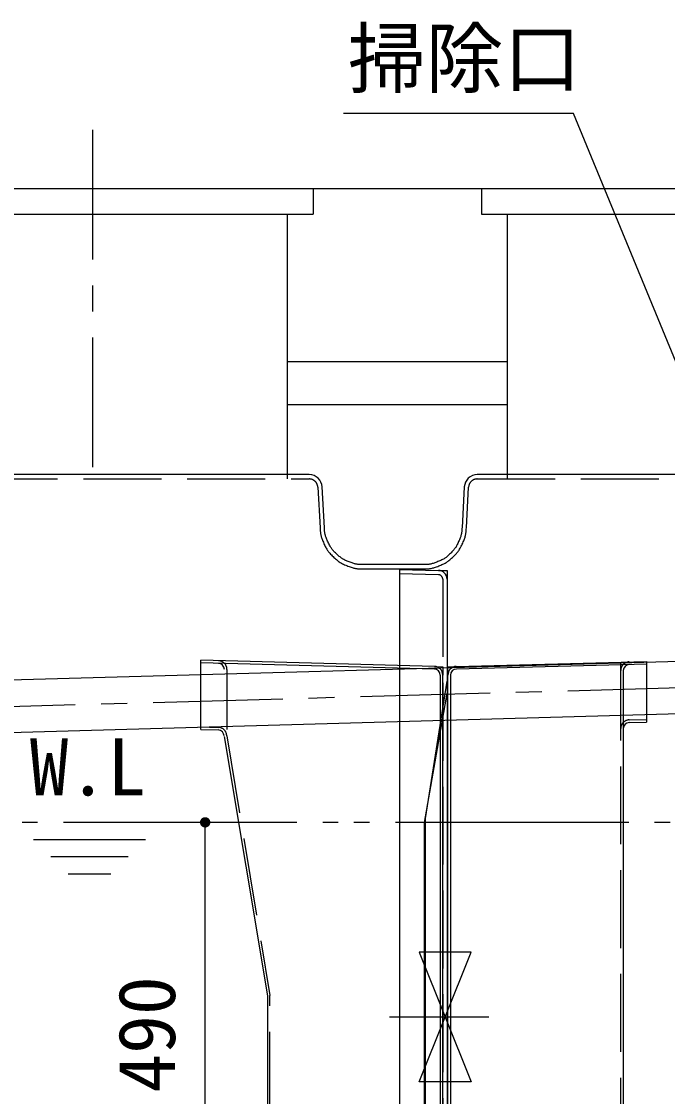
# Model space of a CAD drawing. Units: millimetres, scale not verified. Extents: x -11715 to 8910, y -9164 to 6308.
# Drawn here: x -5567 to -4819, y -2763 to -1521 of the extents above; entities that cross this region are included whole.
import ezdxf
from ezdxf.enums import TextEntityAlignment as Align

# ---------------------------------------------------------------- set-up
doc = ezdxf.new("R2010")
doc.units = ezdxf.units.MM
doc.header["$LTSCALE"] = 30
for name, pattern in [('CHAIN1', [8, 5, -1, 1, -1]), ('CHAIN2', [12, 9, -1, 1, -1]), ('DASHED3', [4, 3, -1]), ('DOUBLE_CHAIN2', [12.8, 9, -1, 0.6, -0.6, 0.6, -1])]:
    doc.linetypes.add(name, pattern=pattern)
for name, color, linetype, lineweight in [('0-1_機器', 2, 'Continuous', 25), ('0-2_空気管', 3, 'Continuous', 25), ('0-4_寸法', 92, 'Continuous', 25), ('0-5_09', 3, 'Continuous', 25), ('0-6_躯体', 3, 'Continuous', 25), ('0-7_水管', 3, 'Continuous', 25), ('0-9_A-6_SUNPO', 4, 'Continuous', 25), ('0-D_文字', 7, 'Continuous', 25)]:
    doc.layers.add(name, color=color, linetype=linetype, lineweight=lineweight)
doc.styles.add('ＭＳ ゴシック', font='')
doc.styles.get('ＭＳ ゴシック').set_extended_font_data('MS Gothic')

msp = doc.modelspace()

# ---------------------------------------------------------------- linework, layer by layer
at = {"layer": '0-1_機器'}
for p, q in [((-6989.53, -1713.55), (-2775.77, -1713.55)), ((-5259.17, -1913.55), (-5004.17, -1913.55)), ((-5259.17, -1963.55), (-5004.17, -1963.55))]:
    msp.add_line(p, q, dxfattribs=at)
at = {"layer": '0-1_機器', "color": 3}
for p, q in [((-5034.17, -1713.55), (-5034.17, -1743.55)), ((-5034.17, -1713.55), (-4374.17, -1713.55)), ((-5739.17, -1743.55), (-5229.17, -1743.55)), ((-5034.17, -1743.55), (-4374.17, -1743.55))]:
    msp.add_line(p, q, dxfattribs=at)
msp.add_lwpolyline([(-5739.17, -1713.55), (-5229.17, -1713.55), (-5229.17, -1743.55)], dxfattribs=at)
at = {"layer": '0-2_空気管', "linetype": 'CHAIN1'}
msp.add_line((-5484.17, -1645.88), (-5484.17, -2065.25), dxfattribs=at)
at = {"layer": '0-2_空気管', "linetype": 'DOUBLE_CHAIN2'}
for p, q in [((-5129.17, -2154.09), (-5129.33, -2154.09)), ((-5083.9, -2155.27), (-5074.17, -2155.53)), ((-5074.17, -2155.53), (-5074.17, -2165.27)), ((-5079.17, -2266.53), (-5079.17, -2276.27)), ((-5100.15, -2446.53), (-5074.17, -2297.48)), ((-3711.92, -2446.53), (-5899.95, -2446.53))]:
    msp.add_line(p, q, dxfattribs=at)
at = {"layer": '0-2_空気管'}
for p, q in [((-5129.17, -2154.09), (-5129.17, -3896.29)), ((-5129.17, -2154.09), (-5083.9, -2155.27)), ((-5074.17, -2165.27), (-5074.17, -3857.7)), ((-5099.17, -2441.94), (-5074.17, -2283.18)), ((-5079.17, -3500.38), (-5079.17, -2276.27)), ((-5100.15, -3891.45), (-5100.15, -2446.53)), ((-5099.17, -3003.53), (-5099.17, -2441.94)), ((-5106.33, -2746.53), (-5046.33, -2596.53)), ((-5046.33, -2746.53), (-5106.33, -2746.53))]:
    msp.add_line(p, q, dxfattribs=at)
at = {"layer": '0-2_空気管', "linetype": 'DASHED3'}
for p, q in [((-5084.04, -2160.27), (-5129.17, -2159.09)), ((-5079.17, -2165.27), (-5079.17, -3857.7))]:
    msp.add_line(p, q, dxfattribs=at)
at = {"layer": '0-2_空気管', "linetype": 'CHAIN2'}
msp.add_line((-5025.6, -2671.53), (-5140.61, -2671.53), dxfattribs=at)
at = {"layer": '0-2_空気管'}
msp.add_lwpolyline([(-5046.33, -2596.53), (-5106.33, -2596.53), (-5046.33, -2746.53)], dxfattribs=at)
at = {"layer": '0-2_空気管', "linetype": 'DASHED3'}
msp.add_arc((-5084.17, -2165.27), 5, 0, 88.5, dxfattribs=at)
at = {"layer": '0-2_空気管'}
msp.add_arc((-5084.17, -2165.27), 10, 0, 88.5, dxfattribs=at)
at = {"layer": '0-4_寸法'}
for points in [[(-5359.99, -2446.15), (-5354, -2446.53), (-5360, -2446.53)], [(-5360, -2446.53), (-5358.38, -2450.64), (-5359.96, -2447.28)], [(-5360, -2446.53), (-5357.83, -2451.15), (-5358.38, -2450.64)], [(-5354, -2446.53), (-5357.83, -2451.15), (-5360, -2446.53)], [(-5359.9, -2445.41), (-5354, -2446.53), (-5359.99, -2446.15)], [(-5359.96, -2447.28), (-5358.86, -2450.06), (-5359.82, -2448.02)], [(-5359.96, -2447.28), (-5358.38, -2450.64), (-5358.86, -2450.06)], [(-5359.71, -2444.68), (-5354, -2446.53), (-5359.9, -2445.41)], [(-5359.82, -2448.02), (-5359.26, -2449.42), (-5359.58, -2448.74)], [(-5359.82, -2448.02), (-5358.86, -2450.06), (-5359.26, -2449.42)], [(-5359.43, -2443.98), (-5354, -2446.53), (-5359.71, -2444.68)], [(-5359.07, -2443.31), (-5354, -2446.53), (-5359.43, -2443.98)], [(-5358.63, -2442.71), (-5354, -2446.53), (-5359.07, -2443.31)], [(-5358.11, -2442.16), (-5354, -2446.53), (-5358.63, -2442.71)], [(-5357.53, -2441.68), (-5354, -2446.53), (-5358.11, -2442.16)], [(-5354, -2446.53), (-5357.22, -2451.6), (-5357.83, -2451.15)], [(-5356.9, -2441.27), (-5354, -2446.53), (-5357.53, -2441.68)], [(-5354, -2446.53), (-5356.56, -2451.96), (-5357.22, -2451.6)], [(-5356.21, -2440.95), (-5354, -2446.53), (-5356.9, -2441.27)], [(-5354, -2446.53), (-5355.86, -2452.24), (-5356.56, -2451.96)], [(-5356.21, -2440.95), (-5354, -2440.53), (-5354, -2446.53)], [(-5355.5, -2440.72), (-5354, -2440.53), (-5356.21, -2440.95)], [(-5354, -2446.53), (-5355.13, -2452.42), (-5355.86, -2452.24)], [(-5354.76, -2440.58), (-5354, -2440.53), (-5355.5, -2440.72)], [(-5354, -2446.53), (-5354.38, -2452.52), (-5355.13, -2452.42)], [(-5354, -2446.53), (-5354, -2452.53), (-5354.38, -2452.52)], [(-5354, -2440.53), (-5348, -2446.53), (-5354, -2446.53)], [(-5353.63, -2440.54), (-5348, -2446.53), (-5354, -2440.53)], [(-5354, -2446.53), (-5353.25, -2452.48), (-5354, -2452.53)], [(-5354, -2446.53), (-5352.51, -2452.34), (-5353.25, -2452.48)], [(-5354, -2446.53), (-5351.8, -2452.11), (-5352.51, -2452.34)], [(-5354, -2446.53), (-5351.11, -2451.79), (-5351.8, -2452.11)], [(-5348, -2446.53), (-5351.11, -2451.79), (-5354, -2446.53)], [(-5352.88, -2440.64), (-5348, -2446.53), (-5353.63, -2440.54)], [(-5352.15, -2440.82), (-5348, -2446.53), (-5352.88, -2440.64)], [(-5351.45, -2441.1), (-5348, -2446.53), (-5352.15, -2440.82)], [(-5350.79, -2441.46), (-5348, -2446.53), (-5351.45, -2441.1)], [(-5348, -2446.53), (-5350.48, -2451.38), (-5351.11, -2451.79)], [(-5350.18, -2441.91), (-5348, -2446.53), (-5350.79, -2441.46)], [(-5348, -2446.53), (-5349.9, -2450.9), (-5350.48, -2451.38)], [(-5349.63, -2442.42), (-5348, -2446.53), (-5350.18, -2441.91)], [(-5348, -2446.53), (-5349.38, -2450.35), (-5349.9, -2450.9)], [(-5349.63, -2442.42), (-5348.05, -2445.78), (-5348, -2446.53)], [(-5349.15, -2443), (-5348.05, -2445.78), (-5349.63, -2442.42)], [(-5348, -2446.53), (-5348.94, -2449.74), (-5349.38, -2450.35)], [(-5349.15, -2443), (-5348.19, -2445.04), (-5348.05, -2445.78)], [(-5348.75, -2443.64), (-5348.19, -2445.04), (-5349.15, -2443)], [(-5348, -2446.53), (-5348.58, -2449.08), (-5348.94, -2449.74)], [(-5348.75, -2443.64), (-5348.43, -2444.32), (-5348.19, -2445.04)], [(-5348, -2446.53), (-5348.3, -2448.38), (-5348.58, -2449.08)], [(-5348, -2446.53), (-5348.11, -2447.65), (-5348.3, -2448.38)], [(-5348, -2446.53), (-5348.02, -2446.91), (-5348.11, -2447.65)]]:
    msp.add_solid(points, dxfattribs=at)
at = {"layer": '0-5_09'}
for p, q in [((-5259.17, -1743.55), (-5259.17, -2049.53)), ((-5004.17, -2049.53), (-5004.17, -1743.55)), ((-5233.66, -2044.53), (-5734.68, -2044.53)), ((-4369.16, -2044.53), (-5039.18, -2044.53)), ((-5216.05, -2105.88), (-5218.68, -2058.74)), ((-5054.16, -2058.74), (-5056.79, -2105.88)), ((-5063.43, -2266.27), (-4843.17, -2260.51)), ((-4843.12, -2263.51), (-5063.36, -2269.27)), ((-4870.17, -2271.04), (-4870.17, -3671.79)), ((-5073.17, -3676.29), (-5073.17, -2276.27))]:
    msp.add_line(p, q, dxfattribs=at)
at = {"layer": '0-5_09', "linetype": 'DASHED3'}
for p, q in [((-5734.68, -2049.53), (-5233.66, -2049.53)), ((-5039.18, -2049.53), (-4369.16, -2049.53)), ((-5223.67, -2059.01), (-5221.05, -2106.15)), ((-5051.8, -2106.15), (-5049.17, -2059.01)), ((-5216.68, -2124), (-5216.12, -2125.22)), ((-5171.12, -2153.53), (-5100.7, -2153.53)), ((-4873.17, -3671.79), (-4873.17, -2271.04))]:
    msp.add_line(p, q, dxfattribs=at)
at = {"layer": '0-5_09', "linetype": 'DOUBLE_CHAIN2'}
for p, q in [((-5073.17, -2266.53), (-5063.43, -2266.27)), ((-5073.17, -2276.27), (-5073.17, -2266.53))]:
    msp.add_line(p, q, dxfattribs=at)
at = {"layer": '0-5_09'}
for points in [[(-5221.05, -2106.15), (-5220.99, -2107.17), (-5220.97, -2107.61), (-5220.94, -2108.12), (-5220.9, -2108.71), (-5220.85, -2109.36), (-5220.8, -2110.05), (-5220.72, -2110.78), (-5220.64, -2111.54), (-5220.53, -2112.3), (-5220.41, -2113.06), (-5220.27, -2113.84), (-5220.1, -2114.63), (-5219.89, -2115.45), (-5219.65, -2116.32), (-5219.37, -2117.23), (-5219.04, -2118.2), (-5218.66, -2119.25), (-5218.22, -2120.37), (-5217.74, -2121.55), (-5217.23, -2122.76), (-5216.68, -2124)], [(-5206.91, -2131.11), (-5207.46, -2130.38), (-5207.99, -2129.64), (-5208.5, -2128.85), (-5209.02, -2128.01), (-5209.54, -2127.09), (-5210.08, -2126.09), (-5210.64, -2125.02), (-5211.2, -2123.9), (-5211.75, -2122.75), (-5212.29, -2121.59), (-5212.8, -2120.45), (-5213.28, -2119.34), (-5213.71, -2118.28), (-5214.08, -2117.3), (-5214.41, -2116.38), (-5214.69, -2115.52), (-5214.93, -2114.7), (-5215.13, -2113.92), (-5215.3, -2113.17), (-5215.44, -2112.44), (-5215.56, -2111.72), (-5215.66, -2110.99), (-5215.74, -2110.28), (-5215.81, -2109.59), (-5215.87, -2108.93), (-5215.92, -2108.32), (-5215.95, -2107.76), (-5215.98, -2107.27), (-5216.05, -2105.88)], [(-5056.79, -2105.88), (-5056.84, -2106.81), (-5056.86, -2107.2), (-5056.88, -2107.66), (-5056.92, -2108.19), (-5056.96, -2108.78), (-5057.02, -2109.4), (-5057.08, -2110.06), (-5057.16, -2110.74), (-5057.25, -2111.42), (-5057.36, -2112.11), (-5057.49, -2112.81), (-5057.64, -2113.52), (-5057.83, -2114.26), (-5058.05, -2115.04), (-5058.3, -2115.86), (-5058.6, -2116.74), (-5058.94, -2117.68), (-5059.33, -2118.68), (-5059.76, -2119.75), (-5060.23, -2120.84), (-5060.72, -2121.95), (-5061.22, -2123.05), (-5061.73, -2124.13), (-5062.24, -2125.16), (-5062.73, -2126.12), (-5063.21, -2127), (-5063.67, -2127.81), (-5064.15, -2128.57), (-5064.63, -2129.3), (-5065.15, -2130.01), (-5065.7, -2130.72), (-5066.31, -2131.45), (-5066.98, -2132.22), (-5067.72, -2133.03), (-5068.53, -2133.88), (-5069.38, -2134.76), (-5070.26, -2135.63), (-5071.15, -2136.5), (-5072.04, -2137.34)], [(-5065, -2137.51), (-5064.13, -2136.62), (-5063.34, -2135.78), (-5062.62, -2134.97), (-5061.96, -2134.17), (-5061.34, -2133.37), (-5060.76, -2132.54), (-5060.19, -2131.67), (-5059.62, -2130.73), (-5059.03, -2129.71), (-5058.43, -2128.6), (-5057.81, -2127.41), (-5057.19, -2126.16), (-5056.58, -2124.88), (-5055.98, -2123.6), (-5055.41, -2122.33), (-5054.88, -2121.09), (-5054.4, -2119.92), (-5053.99, -2118.83), (-5053.62, -2117.81), (-5053.31, -2116.85), (-5053.05, -2115.94), (-5052.83, -2115.08), (-5052.64, -2114.25), (-5052.48, -2113.43), (-5052.35, -2112.63), (-5052.24, -2111.82), (-5052.14, -2111.03), (-5052.06, -2110.26), (-5052, -2109.53), (-5051.95, -2108.85), (-5051.91, -2108.23), (-5051.88, -2107.68), (-5051.8, -2106.15)], [(-5216.12, -2125.22), (-5215.56, -2126.42), (-5214.99, -2127.56), (-5214.44, -2128.63), (-5213.92, -2129.61), (-5213.4, -2130.51), (-5212.87, -2131.36), (-5212.33, -2132.16), (-5211.76, -2132.95), (-5211.15, -2133.74), (-5210.47, -2134.56), (-5209.72, -2135.41), (-5208.9, -2136.31), (-5208, -2137.26), (-5207.06, -2138.23), (-5206.08, -2139.2), (-5205.09, -2140.16), (-5204.1, -2141.1), (-5203.13, -2141.99), (-5202.2, -2142.81), (-5201.31, -2143.55), (-5200.47, -2144.23), (-5199.63, -2144.84), (-5198.8, -2145.42), (-5197.94, -2145.96), (-5197.04, -2146.49), (-5196.08, -2147.01), (-5195.03, -2147.53), (-5193.88, -2148.08), (-5192.66, -2148.63), (-5191.39, -2149.19), (-5190.08, -2149.74), (-5188.76, -2150.27), (-5187.46, -2150.77), (-5186.2, -2151.23), (-5185.01, -2151.65), (-5183.89, -2152.01), (-5182.86, -2152.31), (-5181.88, -2152.57), (-5180.97, -2152.79)], [(-5174.01, -2148.51), (-5174.64, -2148.49), (-5175.3, -2148.46), (-5175.98, -2148.41), (-5176.67, -2148.36), (-5177.36, -2148.28), (-5178.07, -2148.19), (-5178.79, -2148.07), (-5179.54, -2147.93), (-5180.32, -2147.75), (-5181.16, -2147.54), (-5182.05, -2147.29), (-5183, -2147), (-5184.03, -2146.66), (-5185.11, -2146.29), (-5186.23, -2145.88), (-5187.36, -2145.45), (-5188.49, -2145), (-5189.59, -2144.55), (-5190.65, -2144.1), (-5191.63, -2143.65), (-5192.54, -2143.22), (-5193.37, -2142.8), (-5194.16, -2142.37), (-5194.91, -2141.92), (-5195.65, -2141.45), (-5196.39, -2140.93), (-5197.15, -2140.36), (-5197.95, -2139.73), (-5198.8, -2139.03), (-5199.69, -2138.27), (-5200.61, -2137.47), (-5201.53, -2136.63), (-5202.44, -2135.79), (-5203.33, -2134.94), (-5204.17, -2134.11), (-5204.95, -2133.31), (-5205.66, -2132.55), (-5206.31, -2131.83), (-5206.91, -2131.11)], [(-5072.04, -2137.34), (-5072.92, -2138.14), (-5073.75, -2138.88), (-5074.55, -2139.55), (-5075.31, -2140.16), (-5076.06, -2140.71), (-5076.81, -2141.23), (-5077.58, -2141.72), (-5078.4, -2142.19), (-5079.26, -2142.66), (-5080.21, -2143.13), (-5081.24, -2143.62), (-5082.33, -2144.12), (-5083.48, -2144.62), (-5084.66, -2145.12), (-5085.85, -2145.59), (-5087.01, -2146.04), (-5088.15, -2146.46), (-5089.22, -2146.83), (-5090.23, -2147.16), (-5091.16, -2147.44), (-5092.04, -2147.67), (-5092.86, -2147.86), (-5093.65, -2148.02), (-5094.41, -2148.15), (-5095.15, -2148.26), (-5095.88, -2148.34), (-5096.6, -2148.4), (-5097.32, -2148.45), (-5098.02, -2148.48), (-5098.68, -2148.51), (-5099.29, -2148.52), (-5099.85, -2148.53), (-5100.34, -2148.53), (-5101.73, -2148.53), (-5172.04, -2148.53), (-5172.43, -2148.53), (-5172.9, -2148.53), (-5173.43, -2148.52), (-5174.01, -2148.51)], [(-5100.7, -2153.53), (-5100.26, -2153.53), (-5099.75, -2153.53), (-5099.16, -2153.52), (-5098.51, -2153.51), (-5097.81, -2153.48), (-5097.08, -2153.45), (-5096.32, -2153.4), (-5095.56, -2153.34), (-5094.78, -2153.26), (-5094, -2153.15), (-5093.2, -2153.02), (-5092.37, -2152.86), (-5091.5, -2152.67), (-5090.57, -2152.43), (-5089.58, -2152.16), (-5088.52, -2151.83), (-5087.38, -2151.45), (-5086.17, -2151.04), (-5084.93, -2150.58), (-5083.67, -2150.1), (-5082.42, -2149.61), (-5081.2, -2149.11), (-5080.03, -2148.6), (-5078.93, -2148.11), (-5077.92, -2147.64), (-5077, -2147.16), (-5076.12, -2146.69), (-5075.29, -2146.19), (-5074.47, -2145.66), (-5073.65, -2145.09), (-5072.8, -2144.45), (-5071.91, -2143.75), (-5070.97, -2142.98), (-5069.98, -2142.13), (-5068.96, -2141.24), (-5067.93, -2140.31), (-5066.92, -2139.37), (-5065.94, -2138.43), (-5065, -2137.51)], [(-5180.97, -2152.79), (-5180.09, -2152.97), (-5179.25, -2153.11), (-5178.43, -2153.23), (-5177.62, -2153.32), (-5176.81, -2153.39), (-5176.01, -2153.44), (-5175.24, -2153.48), (-5174.51, -2153.5), (-5173.82, -2153.52), (-5173.2, -2153.53), (-5172.66, -2153.53), (-5171.12, -2153.53)], [(-5070.17, -2276.27), (-5070.17, -3673.37), (-4843.17, -3679.31)]]:
    msp.add_lwpolyline(points, dxfattribs=at)
for centre, radius, start, end in [((-5233.66, -2059.53), 15, 3, 90), ((-5039.18, -2059.53), 15, 90, 177), ((-5063.17, -2276.27), 10, 91.5, 180), ((-5063.17, -2276.27), 7, 91.5, 180)]:
    msp.add_arc(centre, radius, start, end, dxfattribs=at)
at = {"layer": '0-5_09', "linetype": 'DASHED3'}
for centre, start, end in [((-5233.66, -2059.53), 3, 90), ((-5039.18, -2059.53), 90, 177)]:
    msp.add_arc(centre, 10, start, end, dxfattribs=at)
at = {"layer": '0-6_躯体'}
for p, q in [((-3870.17, -2234.48), (-5637.34, -2283.58)), ((-5088.75, -2266.27), (-5359.01, -2259.2)), ((-5359.01, -2339.14), (-5359.01, -2259.2)), ((-5088.83, -2269.27), (-5359.01, -2262.2)), ((-5328.81, -2269.68), (-5328.81, -2339.31)), ((-5082.01, -2276.27), (-5082.01, -3500.11)), ((-5079.01, -3503.04), (-5079.01, -2276.27)), ((-5652.77, -2344.5), (-3870.17, -2294.58)), ((-5359.06, -2339.14), (-5338.87, -2339.67)), ((-5332.02, -2347.16), (-5281.97, -2647.02)), ((-5282.01, -2647.02), (-5282.01, -3498.53))]:
    msp.add_line(p, q, dxfattribs=at)
at = {"layer": '0-6_躯体', "linetype": 'CHAIN1'}
msp.add_line((-5654.17, -2314.53), (-3870.17, -2264.53), dxfattribs=at)
at = {"layer": '0-6_躯体', "linetype": 'DOUBLE_CHAIN2'}
for p, q in [((-5088.75, -2266.27), (-5079.01, -2266.53)), ((-5079.01, -2266.53), (-5079.01, -2276.27))]:
    msp.add_line(p, q, dxfattribs=at)
at = {"layer": '0-6_躯体', "linetype": 'DASHED3'}
for p, q in [((-5359.06, -2336.14), (-5338.8, -2336.67)), ((-5329.06, -2346.66), (-5279.01, -2646.53)), ((-5279.01, -3498.53), (-5279.01, -2646.53))]:
    msp.add_line(p, q, dxfattribs=at)
msp.add_arc((-5338.81, -2269.68), 10, 0, 88.5, dxfattribs=at)
at = {"layer": '0-6_躯体'}
for centre, radius in [((-5338.81, -2269.68), 7), ((-5089.01, -2276.27), 7), ((-5089.01, -2276.27), 10), ((-5339.06, -2346.66), 7)]:
    msp.add_arc(centre, radius, 0, 88.5, dxfattribs=at)
at = {"layer": '0-6_躯体', "linetype": 'DOUBLE_CHAIN2'}
msp.add_arc((-5339.06, -2346.66), 10, 0, 88.5, dxfattribs=at)
at = {"layer": '0-7_水管', "linetype": 'DOUBLE_CHAIN2'}
msp.add_line((-4873.17, -2271.04), (-4873.17, -2261.29), dxfattribs=at)
at = {"layer": '0-7_水管'}
for p in [(-4843.17, -2260.51), (-4863.36, -2331.06)]:
    msp.add_line(p, (-4843.17, -2330.53), dxfattribs=at)
at = {"layer": '0-7_水管', "linetype": 'DASHED3'}
msp.add_line((-4863.43, -2328.06), (-4843.17, -2327.53), dxfattribs=at)
for centre, start in [((-4863.17, -2271.04), 91.5), ((-4863.17, -2338.06), 91.499)]:
    msp.add_arc(centre, 10, start, 180, dxfattribs=at)
at = {"layer": '0-7_水管'}
for centre, start in [((-4863.17, -2271.04), 91.5), ((-4863.17, -2338.06), 91.499)]:
    msp.add_arc(centre, 7, start, 180, dxfattribs=at)
at = {"layer": '0-9_A-6_SUNPO'}
msp.add_line((-5354, -2936.53), (-5354, -2446.53), dxfattribs=at)
at = {"layer": '0-D_文字', "color": 3}
for p, q in [((-4927.96, -1626.98), (-5193.96, -1626.98)), ((-4675.38, -2239.19), (-4927.96, -1626.98)), ((-5423.01, -2466.55), (-5552.51, -2466.55)), ((-5443.01, -2486.55), (-5532.51, -2486.55)), ((-5463.01, -2506.55), (-5512.51, -2506.55))]:
    msp.add_line(p, q, dxfattribs=at)

# ---------------------------------------------------------------- texts
at = {"layer": '0-4_寸法', "color": 4, "style": 'ＭＳ ゴシック'}
msp.add_text('490', height=65.98, rotation=90, dxfattribs=at).set_placement((-5369, -2759.03), align=Align.BOTTOM_LEFT)
at = {"layer": '0-D_文字', "color": 4, "style": 'ＭＳ ゴシック'}
for s, p in [('掃除口', (-5188.96, -1615.98)), ('W.L', (-5557.01, -2435.16))]:
    msp.add_text(s, height=65.98, dxfattribs=at).set_placement(p, align=Align.BOTTOM_LEFT)

doc.saveas('drawing.dxf')
